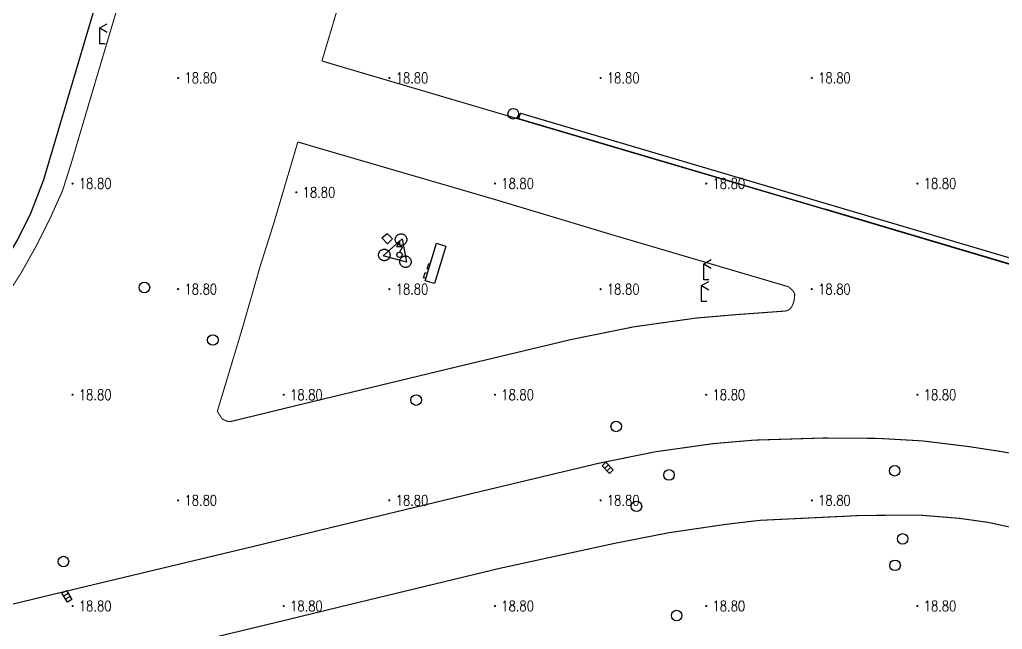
# Model space of a CAD drawing. Extents: x 404846 to 408477, y 3390929 to 3392894.
# Drawn here: x 406546.3 to 406639.4, y 3392012.2 to 3392069.9 of the extents above; entities that cross this region are included whole.
import ezdxf
from ezdxf.enums import TextEntityAlignment as Align

# ---------------------------------------------------------------- set-up
doc = ezdxf.new("R2010")
doc.units = 0
doc.header["$LTSCALE"] = 0.5
doc.layers.get('0').update_dxf_attribs({"linetype": 'CONTINUOUS'})
for name, color, linetype in [('DLDW', 11, 'CONTINUOUS'), ('DLSS', 4, 'CONTINUOUS'), ('DMTZ', 3, 'CONTINUOUS'), ('FZTZ', 7, 'CONTINUOUS'), ('GCD', 1, 'CONTINUOUS'), ('GXYZ', 2, 'CONTINUOUS'), ('JMD', 6, 'CONTINUOUS'), ('SXSS', 5, 'CONTINUOUS')]:
    doc.layers.add(name, color=color, linetype=linetype)
doc.styles.add('HZ', font='rs.shx', dxfattribs={"width": 0.8, "bigfont": 'hztxt.shx'})
doc.linetypes.add('10422', pattern='A,0.75,[150,AAA.SHX,S=0.5,R=0,X=0,Y=0.5],1.5,[177,AAA.SHX,S=1,R=0,X=0,Y=0.4],0.75', length=3)
doc.linetypes.add('444', pattern='A,4.5,[145,AAA.SHX,S=1,R=0,X=0,Y=1],4.5,-0.5,[146,AAA.SHX,S=1,R=0,X=0,Y=0],-0.5', length=10)

# ---------------------------------------------------------------- blocks, each defined once
blk = doc.blocks.new('gc052')
for p, q in [((0, 3), (1.39, 3.8)), ((0, 3), (1.39, 2.2)), ((0, 0), (0, 3)), ((1, 0), (0, 0))]:
    blk.add_line(p, q)
blk = doc.blocks.new('GC200')
at = {"linetype": 'Continuous', "const_width": 0.2, "flags": 128}
blk.add_lwpolyline([(-0.1, 0, 1), (0.1, 0, 1)], format="xyb", close=True, dxfattribs=at)
blk = doc.blocks.new('gc188')
blk.add_circle((0, 0), 1)
blk = doc.blocks.new('gc041')
for p, q in [((-1, 0.5), (1, 0.5)), ((-1, -0.5), (-1, 0.5)), ((-0.33, 0.5), (-0.33, -0.5)), ((0.33, 0.5), (0.33, -0.5)), ((1, 0.5), (1, -0.5)), ((1, -0.5), (-1, -0.5))]:
    blk.add_line(p, q)
blk = doc.blocks.new('gc132')
at = {"linetype": 'Continuous'}
for points in [[(0, 2.5), (-0.58, 1.5)], [(0, 2.5), (-0.52, 2.2)], [(0, 2.5), (0, 1.9)], [(0.58, 1.5), (-0.58, 1.5)], [(0.58, 1.5), (0, 0.5)]]:
    blk.add_lwpolyline(points, dxfattribs=at)
blk.add_circle((0, 0), 0.5, dxfattribs=at)

msp = doc.modelspace()

# ---------------------------------------------------------------- linework, layer by layer
at = {"layer": 'DLDW', "linetype": 'Continuous', "elevation": 19.793, "flags": 128}
msp.add_lwpolyline([(406582.97, 3392046.926), (406580.764, 3392047.519), (406582.556, 3392049.144), (406582.97, 3392046.926)], close=True, dxfattribs=at)
at = {"layer": 'DLSS', "linetype": 'Continuous', "const_width": 0.1, "flags": 128}
for points, elevation in [([(406565.416, 3392104.161), (406560.056, 3392085.97), (406553.745, 3392064.779), (406551.259, 3392056.38), (406550.412, 3392053.708), (406549.271, 3392051.168), (406547.952, 3392048.529), (406546.527, 3392045.984), (406544.853, 3392043.333), (406543.516, 3392041.634), (406542.294, 3392040.414), (406540.395, 3392038.819), (406537.716, 3392036.92), (406535.913, 3392035.77), (406533.328, 3392034.56)], 18.743), ([(406584.6, 3392098.509), (406579.232, 3392080.289), (406574.972, 3392065.983)], 18.745), ([(406622.599, 3392051.927), (406604.995, 3392057.118), (406593.66, 3392060.466), (406576.407, 3392065.555), (406574.972, 3392065.983)], 18.559), ([(406572.69, 3392058.315), (406570.382, 3392050.518), (406569.128, 3392046.564)], 18.756), ([(406619.159, 3392044.602), (406602.712, 3392049.451), (406591.467, 3392052.833), (406574.146, 3392057.882), (406572.688, 3392058.316)], 18.594), ([(406691.935, 3392031.358), (406679.749, 3392034.904), (406670.015, 3392037.816), (406653.728, 3392042.684), (406647.029, 3392044.664), (406622.599, 3392051.927)], 18.686), ([(406566.295, 3392031.834), (406566.037, 3392031.859), (406565.599, 3392032.052), (406565.491, 3392032.144), (406565.066, 3392032.804), (406567.467, 3392040.776), (406569.128, 3392046.564)], 19.081), ([(406619.159, 3392044.602), (406619.583, 3392044.218), (406619.727, 3392043.974), (406619.74, 3392043.834), (406619.693, 3392043.343), (406619.55, 3392042.889), (406619.46, 3392042.718), (406619.307, 3392042.502), (406619.16, 3392042.415), (406618.95, 3392042.322), (406618.633, 3392042.289)], 18.857), ([(406610.396, 3392041.64), (406604.508, 3392040.812), (406598.579, 3392039.61), (406587.226, 3392036.898), (406572.368, 3392033.314), (406566.295, 3392031.834)], 18.909), ([(406610.396, 3392041.64), (406614.283, 3392041.973), (406618.633, 3392042.289)], 18.745), ([(406612.068, 3392029.757), (406606.538, 3392028.979), (406601.165, 3392027.89), (406590.027, 3392025.23), (406575.196, 3392021.652), (406569.137, 3392020.175)], 18.909), ([(406687.362, 3392015.64), (406675.116, 3392019.203), (406665.325, 3392022.132), (406649.517, 3392026.857), (406643.623, 3392028.235), (406639.313, 3392028.997), (406636.177, 3392029.48), (406631.824, 3392030.011), (406627.641, 3392030.249), (406622.516, 3392030.285), (406615.901, 3392030.085), (406612.068, 3392029.757)], 18.708), ([(406569.137, 3392020.175), (406550.257, 3392015.661), (406542.371, 3392013.753), (406536.322, 3392012.709), (406530.95, 3392012.303), (406525.453, 3392012.253), (406519.61, 3392012.719), (406513.857, 3392013.628), (406509.043, 3392014.856), (406503.671, 3392016.419), (406496.086, 3392018.609), (406484.011, 3392022.168)], 18.842), ([(406613.195, 3392022.106), (406607.835, 3392021.318), (406602.803, 3392020.335), (406591.778, 3392017.937), (406576.963, 3392014.363), (406570.913, 3392012.889)], 18.909), ([(406685.316, 3392008.608), (406673.044, 3392012.178), (406663.227, 3392015.115), (406647.449, 3392019.831), (406641.723, 3392021.489), (406638.078, 3392022.295), (406635.325, 3392022.679), (406631.569, 3392022.985), (406626.077, 3392022.952), (406616.374, 3392022.485), (406613.195, 3392022.106)], 18.721), ([(406570.913, 3392012.889), (406551.5, 3392008.221), (406543.361, 3392006.722), (406536.591, 3392005.974), (406530.959, 3392005.785), (406525.007, 3392005.989), (406518.538, 3392006.547), (406512.658, 3392007.472), (406507.461, 3392008.531), (406501.908, 3392009.962), (406494.211, 3392012.184), (406482.119, 3392015.748)], 18.842)]:
    msp.add_lwpolyline(points, dxfattribs=dict(at, elevation=elevation))
at = {"layer": 'DMTZ', "linetype": '10422', "elevation": 19.593, "flags": 128}
for points in [[(406582.372, 3392049.605), (406582.419, 3392049.611), (406582.466, 3392049.613), (406582.514, 3392049.61), (406582.561, 3392049.604), (406582.607, 3392049.593), (406582.652, 3392049.578), (406582.696, 3392049.56), (406582.737, 3392049.538), (406582.777, 3392049.512), (406582.815, 3392049.483), (406582.849, 3392049.45), (406582.881, 3392049.415), (406582.91, 3392049.377), (406582.935, 3392049.337), (406582.956, 3392049.295), (406582.974, 3392049.251), (406582.988, 3392049.206), (406582.998, 3392049.159), (406583.004, 3392049.112), (406583.005, 3392049.065), (406583.003, 3392049.017), (406582.996, 3392048.97), (406582.986, 3392048.924), (406582.971, 3392048.879), (406582.953, 3392048.835), (406582.93, 3392048.793), (406582.905, 3392048.754), (406582.875, 3392048.716), (406582.843, 3392048.682), (406582.808, 3392048.65), (406582.77, 3392048.621), (406582.73, 3392048.596), (406582.688, 3392048.575), (406582.644, 3392048.557), (406582.598, 3392048.543), (406582.552, 3392048.533), (406582.505, 3392048.527), (406582.457, 3392048.525), (406582.41, 3392048.528), (406582.363, 3392048.534), (406582.317, 3392048.545), (406582.272, 3392048.56), (406582.228, 3392048.578), (406582.186, 3392048.6), (406582.146, 3392048.626), (406582.109, 3392048.655), (406582.074, 3392048.688), (406582.043, 3392048.723), (406582.014, 3392048.761), (406581.989, 3392048.801), (406581.967, 3392048.843), (406581.95, 3392048.887), (406581.936, 3392048.933), (406581.926, 3392048.979), (406581.92, 3392049.026), (406581.918, 3392049.073), (406581.921, 3392049.121), (406581.927, 3392049.168), (406581.938, 3392049.214), (406581.953, 3392049.259), (406581.971, 3392049.303), (406581.993, 3392049.345), (406582.019, 3392049.384), (406582.048, 3392049.422), (406582.081, 3392049.457), (406582.116, 3392049.488), (406582.154, 3392049.517), (406582.194, 3392049.542), (406582.236, 3392049.564), (406582.28, 3392049.581), (406582.325, 3392049.595), (406582.372, 3392049.605)], [(406580.788, 3392048.151), (406580.835, 3392048.157), (406580.882, 3392048.158), (406580.93, 3392048.156), (406580.976, 3392048.149), (406581.023, 3392048.139), (406581.068, 3392048.124), (406581.111, 3392048.106), (406581.153, 3392048.083), (406581.193, 3392048.058), (406581.231, 3392048.028), (406581.265, 3392047.996), (406581.297, 3392047.961), (406581.326, 3392047.923), (406581.351, 3392047.883), (406581.372, 3392047.841), (406581.39, 3392047.797), (406581.404, 3392047.751), (406581.414, 3392047.705), (406581.42, 3392047.658), (406581.421, 3392047.61), (406581.419, 3392047.563), (406581.412, 3392047.516), (406581.402, 3392047.47), (406581.387, 3392047.425), (406581.369, 3392047.381), (406581.346, 3392047.339), (406581.321, 3392047.299), (406581.291, 3392047.262), (406581.259, 3392047.227), (406581.224, 3392047.195), (406581.186, 3392047.167), (406581.146, 3392047.142), (406581.104, 3392047.12), (406581.06, 3392047.102), (406581.014, 3392047.089), (406580.968, 3392047.079), (406580.921, 3392047.073), (406580.873, 3392047.071), (406580.826, 3392047.074), (406580.779, 3392047.08), (406580.733, 3392047.091), (406580.688, 3392047.105), (406580.644, 3392047.124), (406580.602, 3392047.146), (406580.562, 3392047.172), (406580.525, 3392047.201), (406580.49, 3392047.233), (406580.458, 3392047.269), (406580.43, 3392047.307), (406580.405, 3392047.347), (406580.383, 3392047.389), (406580.365, 3392047.433), (406580.352, 3392047.478), (406580.342, 3392047.525), (406580.336, 3392047.572), (406580.334, 3392047.619), (406580.337, 3392047.667), (406580.343, 3392047.713), (406580.354, 3392047.76), (406580.368, 3392047.805), (406580.387, 3392047.848), (406580.409, 3392047.89), (406580.435, 3392047.93), (406580.464, 3392047.968), (406580.496, 3392048.002), (406580.532, 3392048.034), (406580.57, 3392048.063), (406580.61, 3392048.088), (406580.652, 3392048.109), (406580.696, 3392048.127), (406580.741, 3392048.141), (406580.788, 3392048.151)], [(406582.788, 3392047.514), (406582.835, 3392047.52), (406582.883, 3392047.522), (406582.93, 3392047.519), (406582.977, 3392047.513), (406583.023, 3392047.502), (406583.069, 3392047.487), (406583.112, 3392047.469), (406583.154, 3392047.447), (406583.194, 3392047.421), (406583.231, 3392047.392), (406583.266, 3392047.359), (406583.298, 3392047.324), (406583.326, 3392047.286), (406583.351, 3392047.246), (406583.373, 3392047.204), (406583.391, 3392047.16), (406583.405, 3392047.115), (406583.415, 3392047.068), (406583.42, 3392047.021), (406583.422, 3392046.974), (406583.42, 3392046.926), (406583.413, 3392046.879), (406583.402, 3392046.833), (406583.388, 3392046.788), (406583.369, 3392046.744), (406583.347, 3392046.703), (406583.321, 3392046.663), (406583.292, 3392046.625), (406583.26, 3392046.591), (406583.225, 3392046.559), (406583.187, 3392046.53), (406583.146, 3392046.505), (406583.104, 3392046.484), (406583.06, 3392046.466), (406583.015, 3392046.452), (406582.969, 3392046.442), (406582.921, 3392046.436), (406582.874, 3392046.435), (406582.827, 3392046.437), (406582.78, 3392046.444), (406582.734, 3392046.454), (406582.688, 3392046.469), (406582.645, 3392046.487), (406582.603, 3392046.51), (406582.563, 3392046.535), (406582.526, 3392046.565), (406582.491, 3392046.597), (406582.459, 3392046.632), (406582.431, 3392046.67), (406582.405, 3392046.71), (406582.384, 3392046.752), (406582.366, 3392046.796), (406582.352, 3392046.842), (406582.342, 3392046.888), (406582.337, 3392046.935), (406582.335, 3392046.983), (406582.337, 3392047.03), (406582.344, 3392047.077), (406582.355, 3392047.123), (406582.369, 3392047.168), (406582.388, 3392047.212), (406582.41, 3392047.254), (406582.436, 3392047.294), (406582.465, 3392047.331), (406582.497, 3392047.366), (406582.532, 3392047.397), (406582.57, 3392047.426), (406582.61, 3392047.451), (406582.653, 3392047.473), (406582.697, 3392047.49), (406582.742, 3392047.504), (406582.788, 3392047.514)]]:
    msp.add_lwpolyline(points, close=True, dxfattribs=at)
at = {"layer": 'FZTZ', "linetype": 'Continuous', "elevation": 20.872, "flags": 128}
msp.add_lwpolyline([(406581.187, 3392048.681), (406580.634, 3392049.234), (406581.148, 3392049.641), (406581.648, 3392049.144), (406581.187, 3392048.681)], close=True, dxfattribs=at)
at = {"layer": 'JMD', "linetype": '444', "elevation": 21.597, "flags": 128}
msp.add_lwpolyline([(406559.456, 3392091.505), (406555.502, 3392077.972), (406548.608, 3392054.735), (406547.355, 3392051.45), (406546.152, 3392049.081), (406544.361, 3392046.09), (406543.029, 3392044.162), (406540.896, 3392041.952), (406538.64, 3392039.961), (406536.33, 3392038.362), (406533.611, 3392036.944), (406530.781, 3392035.781), (406528.648, 3392035.179), (406526.666, 3392034.684), (406524.316, 3392034.333), (406521.846, 3392034.214)], dxfattribs=at)
at = {"layer": 'JMD', "linetype": 'Continuous', "elevation": 21.522, "flags": 128}
msp.add_lwpolyline([(406585.617, 3392044.9), (406584.742, 3392045.163), (406585.814, 3392048.721), (406586.689, 3392048.457), (406585.617, 3392044.9)], close=True, dxfattribs=at)
at = {"layer": 'JMD', "linetype": 'Continuous', "flags": 128}
for points, elevation in [([(406585.073, 3392046.263), (406584.94, 3392046.303), (406585.093, 3392046.811), (406585.226, 3392046.771)], 21.16), ([(406584.81, 3392045.389), (406584.6, 3392045.452), (406584.752, 3392045.953), (406584.961, 3392045.89)], 21.286)]:
    msp.add_lwpolyline(points, dxfattribs=dict(at, elevation=elevation))
at = {"layer": 'SXSS', "linetype": 'Continuous', "flags": 128}
for points, elevation in [([(406688.832, 3392032.755), (406679.91, 3392035.456), (406670.18, 3392038.367), (406653.892, 3392043.235), (406647.193, 3392045.215), (406622.756, 3392052.46), (406605.152, 3392057.651), (406593.817, 3392061), (406593.733, 3392061.025), (406593.584, 3392060.521), (406593.668, 3392060.496), (406605.004, 3392057.147), (406622.608, 3392051.956)], 18.58), ([(406688.718, 3392032.372), (406679.757, 3392034.933), (406670.024, 3392037.845), (406653.737, 3392042.713), (406647.038, 3392044.693), (406622.608, 3392051.956)], 18.71)]:
    msp.add_lwpolyline(points, dxfattribs=dict(at, elevation=elevation))

# ---------------------------------------------------------------- block references
at = {"layer": 'DLDW', "linetype": 'Continuous', "xscale": 0.5, "yscale": 0.5}
msp.add_blockref('gc132', (406582.315, 3392047.629), dxfattribs=at)
at = {"layer": 'DLSS', "linetype": 'Continuous', "xscale": 0.5, "yscale": 0.5}
for p in [(406553.952, 3392067.612, 18.935), (406611.12, 3392045.275, 19.104), (406610.923, 3392043.217, 19.223)]:
    msp.add_blockref('gc052', p, dxfattribs=at)
at = {"layer": 'GCD', "linetype": 'Continuous'}
ref = msp.add_blockref('GC200', (406561.358, 3392064.379, 18.8), dxfattribs=dict(at, xscale=0.5, yscale=0.5, zscale=0.5))
ref.add_attrib('height', '18.80', dxfattribs={"linetype": 'Continuous', "height": 1, "style": 'HZ', "width": 0.8}).set_placement((406561.958, 3392064.379, 18.8), align=Align.MIDDLE_LEFT)
ref = msp.add_blockref('GC200', (406581.358, 3392064.379, 18.8), dxfattribs=dict(at, xscale=0.5, yscale=0.5, zscale=0.5))
ref.add_attrib('height', '18.80', dxfattribs={"linetype": 'Continuous', "height": 1, "style": 'HZ', "width": 0.8}).set_placement((406581.958, 3392064.379, 18.8), align=Align.MIDDLE_LEFT)
ref = msp.add_blockref('GC200', (406601.358, 3392064.379, 18.8), dxfattribs=dict(at, xscale=0.5, yscale=0.5, zscale=0.5))
ref.add_attrib('height', '18.80', dxfattribs={"linetype": 'Continuous', "height": 1, "style": 'HZ', "width": 0.8}).set_placement((406601.958, 3392064.379, 18.8), align=Align.MIDDLE_LEFT)
ref = msp.add_blockref('GC200', (406621.358, 3392064.379, 18.8), dxfattribs=dict(at, xscale=0.5, yscale=0.5, zscale=0.5))
ref.add_attrib('height', '18.80', dxfattribs={"linetype": 'Continuous', "height": 1, "style": 'HZ', "width": 0.8}).set_placement((406621.958, 3392064.379, 18.8), align=Align.MIDDLE_LEFT)
ref = msp.add_blockref('GC200', (406551.358, 3392054.379, 18.8), dxfattribs=dict(at, xscale=0.5, yscale=0.5, zscale=0.5))
ref.add_attrib('height', '18.80', dxfattribs={"linetype": 'Continuous', "height": 1, "style": 'HZ', "width": 0.8}).set_placement((406551.958, 3392054.379, 18.8), align=Align.MIDDLE_LEFT)
ref = msp.add_blockref('GC200', (406591.358, 3392054.379, 18.8), dxfattribs=dict(at, xscale=0.5, yscale=0.5, zscale=0.5))
ref.add_attrib('height', '18.80', dxfattribs={"linetype": 'Continuous', "height": 1, "style": 'HZ', "width": 0.8}).set_placement((406591.958, 3392054.379, 18.8), align=Align.MIDDLE_LEFT)
ref = msp.add_blockref('GC200', (406611.358, 3392054.379, 18.8), dxfattribs=dict(at, xscale=0.5, yscale=0.5, zscale=0.5))
ref.add_attrib('height', '18.80', dxfattribs={"linetype": 'Continuous', "height": 1, "style": 'HZ', "width": 0.8}).set_placement((406611.958, 3392054.379, 18.8), align=Align.MIDDLE_LEFT)
ref = msp.add_blockref('GC200', (406631.358, 3392054.379, 18.8), dxfattribs=dict(at, xscale=0.5, yscale=0.5, zscale=0.5))
ref.add_attrib('height', '18.80', dxfattribs={"linetype": 'Continuous', "height": 1, "style": 'HZ', "width": 0.8}).set_placement((406631.958, 3392054.379, 18.8), align=Align.MIDDLE_LEFT)
ref = msp.add_blockref('GC200', (406572.546, 3392053.541, 18.8), dxfattribs=dict(at, xscale=0.5, yscale=0.5, zscale=0.5))
ref.add_attrib('height', '18.80', dxfattribs={"linetype": 'Continuous', "height": 1, "style": 'HZ', "width": 0.8}).set_placement((406573.146, 3392053.541, 18.8), align=Align.MIDDLE_LEFT)
ref = msp.add_blockref('GC200', (406561.358, 3392044.379, 18.8), dxfattribs=dict(at, xscale=0.5, yscale=0.5, zscale=0.5))
ref.add_attrib('height', '18.80', dxfattribs={"linetype": 'Continuous', "height": 1, "style": 'HZ', "width": 0.8}).set_placement((406561.958, 3392044.379, 18.8), align=Align.MIDDLE_LEFT)
ref = msp.add_blockref('GC200', (406581.358, 3392044.379, 18.8), dxfattribs=dict(at, xscale=0.5, yscale=0.5, zscale=0.5))
ref.add_attrib('height', '18.80', dxfattribs={"linetype": 'Continuous', "height": 1, "style": 'HZ', "width": 0.8}).set_placement((406581.958, 3392044.379, 18.8), align=Align.MIDDLE_LEFT)
ref = msp.add_blockref('GC200', (406601.358, 3392044.379, 18.8), dxfattribs=dict(at, xscale=0.5, yscale=0.5, zscale=0.5))
ref.add_attrib('height', '18.80', dxfattribs={"linetype": 'Continuous', "height": 1, "style": 'HZ', "width": 0.8}).set_placement((406601.958, 3392044.379, 18.8), align=Align.MIDDLE_LEFT)
ref = msp.add_blockref('GC200', (406621.358, 3392044.379, 18.8), dxfattribs=dict(at, xscale=0.5, yscale=0.5, zscale=0.5))
ref.add_attrib('height', '18.80', dxfattribs={"linetype": 'Continuous', "height": 1, "style": 'HZ', "width": 0.8}).set_placement((406621.958, 3392044.379, 18.8), align=Align.MIDDLE_LEFT)
ref = msp.add_blockref('GC200', (406551.358, 3392034.379, 18.8), dxfattribs=dict(at, xscale=0.5, yscale=0.5, zscale=0.5))
ref.add_attrib('height', '18.80', dxfattribs={"linetype": 'Continuous', "height": 1, "style": 'HZ', "width": 0.8}).set_placement((406551.958, 3392034.379, 18.8), align=Align.MIDDLE_LEFT)
ref = msp.add_blockref('GC200', (406571.358, 3392034.379, 18.8), dxfattribs=dict(at, xscale=0.5, yscale=0.5, zscale=0.5))
ref.add_attrib('height', '18.80', dxfattribs={"linetype": 'Continuous', "height": 1, "style": 'HZ', "width": 0.8}).set_placement((406571.958, 3392034.379, 18.8), align=Align.MIDDLE_LEFT)
ref = msp.add_blockref('GC200', (406591.358, 3392034.379, 18.8), dxfattribs=dict(at, xscale=0.5, yscale=0.5, zscale=0.5))
ref.add_attrib('height', '18.80', dxfattribs={"linetype": 'Continuous', "height": 1, "style": 'HZ', "width": 0.8}).set_placement((406591.958, 3392034.379, 18.8), align=Align.MIDDLE_LEFT)
ref = msp.add_blockref('GC200', (406611.358, 3392034.379, 18.8), dxfattribs=dict(at, xscale=0.5, yscale=0.5, zscale=0.5))
ref.add_attrib('height', '18.80', dxfattribs={"linetype": 'Continuous', "height": 1, "style": 'HZ', "width": 0.8}).set_placement((406611.958, 3392034.379, 18.8), align=Align.MIDDLE_LEFT)
ref = msp.add_blockref('GC200', (406631.358, 3392034.379, 18.8), dxfattribs=dict(at, xscale=0.5, yscale=0.5, zscale=0.5))
ref.add_attrib('height', '18.80', dxfattribs={"linetype": 'Continuous', "height": 1, "style": 'HZ', "width": 0.8}).set_placement((406631.958, 3392034.379, 18.8), align=Align.MIDDLE_LEFT)
ref = msp.add_blockref('GC200', (406561.358, 3392024.379, 18.8), dxfattribs=dict(at, xscale=0.5, yscale=0.5, zscale=0.5))
ref.add_attrib('height', '18.80', dxfattribs={"linetype": 'Continuous', "height": 1, "style": 'HZ', "width": 0.8}).set_placement((406561.958, 3392024.379, 18.8), align=Align.MIDDLE_LEFT)
ref = msp.add_blockref('GC200', (406581.358, 3392024.379, 18.8), dxfattribs=dict(at, xscale=0.5, yscale=0.5, zscale=0.5))
ref.add_attrib('height', '18.80', dxfattribs={"linetype": 'Continuous', "height": 1, "style": 'HZ', "width": 0.8}).set_placement((406581.958, 3392024.379, 18.8), align=Align.MIDDLE_LEFT)
ref = msp.add_blockref('GC200', (406601.358, 3392024.379, 18.8), dxfattribs=dict(at, xscale=0.5, yscale=0.5, zscale=0.5))
ref.add_attrib('height', '18.80', dxfattribs={"linetype": 'Continuous', "height": 1, "style": 'HZ', "width": 0.8}).set_placement((406601.958, 3392024.379, 18.8), align=Align.MIDDLE_LEFT)
ref = msp.add_blockref('GC200', (406621.358, 3392024.379, 18.8), dxfattribs=dict(at, xscale=0.5, yscale=0.5, zscale=0.5))
ref.add_attrib('height', '18.80', dxfattribs={"linetype": 'Continuous', "height": 1, "style": 'HZ', "width": 0.8}).set_placement((406621.958, 3392024.379, 18.8), align=Align.MIDDLE_LEFT)
ref = msp.add_blockref('GC200', (406551.358, 3392014.379, 18.8), dxfattribs=dict(at, xscale=0.5, yscale=0.5, zscale=0.5))
ref.add_attrib('height', '18.80', dxfattribs={"linetype": 'Continuous', "height": 1, "style": 'HZ', "width": 0.8}).set_placement((406551.958, 3392014.379, 18.8), align=Align.MIDDLE_LEFT)
ref = msp.add_blockref('GC200', (406571.358, 3392014.379, 18.8), dxfattribs=dict(at, xscale=0.5, yscale=0.5, zscale=0.5))
ref.add_attrib('height', '18.80', dxfattribs={"linetype": 'Continuous', "height": 1, "style": 'HZ', "width": 0.8}).set_placement((406571.958, 3392014.379, 18.8), align=Align.MIDDLE_LEFT)
ref = msp.add_blockref('GC200', (406591.358, 3392014.379, 18.8), dxfattribs=dict(at, xscale=0.5, yscale=0.5, zscale=0.5))
ref.add_attrib('height', '18.80', dxfattribs={"linetype": 'Continuous', "height": 1, "style": 'HZ', "width": 0.8}).set_placement((406591.958, 3392014.379, 18.8), align=Align.MIDDLE_LEFT)
ref = msp.add_blockref('GC200', (406611.358, 3392014.379, 18.8), dxfattribs=dict(at, xscale=0.5, yscale=0.5, zscale=0.5))
ref.add_attrib('height', '18.80', dxfattribs={"linetype": 'Continuous', "height": 1, "style": 'HZ', "width": 0.8}).set_placement((406611.958, 3392014.379, 18.8), align=Align.MIDDLE_LEFT)
ref = msp.add_blockref('GC200', (406631.358, 3392014.379, 18.8), dxfattribs=dict(at, xscale=0.5, yscale=0.5, zscale=0.5))
ref.add_attrib('height', '18.80', dxfattribs={"linetype": 'Continuous', "height": 1, "style": 'HZ', "width": 0.8}).set_placement((406631.958, 3392014.379, 18.8), align=Align.MIDDLE_LEFT)
at = {"layer": 'GXYZ', "linetype": 'Continuous', "xscale": 0.5, "yscale": 0.5}
for p in [(406593.09, 3392060.988, 18.607), (406558.16, 3392044.532, 18.988), (406564.643, 3392039.562, 18.988), (406583.895, 3392033.878, 18.792), (406602.842, 3392031.378, 18.442), (406607.837, 3392026.787, 18.442), (406629.201, 3392027.184, 18.687), (406604.751, 3392023.812, 18.442), (406629.957, 3392020.733, 18.714), (406550.496, 3392018.587, 18.914), (406629.241, 3392018.226, 18.714), (406608.56, 3392013.474, 19.046)]:
    msp.add_blockref('gc188', p, dxfattribs=at)
for p, rotation in [((406602.037, 3392027.461, 18.37), 134.1546749380907), ((406550.821, 3392015.292, 18.906), 301.4583511162925)]:
    msp.add_blockref('gc041', p, dxfattribs=dict(at, rotation=rotation))

doc.saveas('drawing.dxf')
